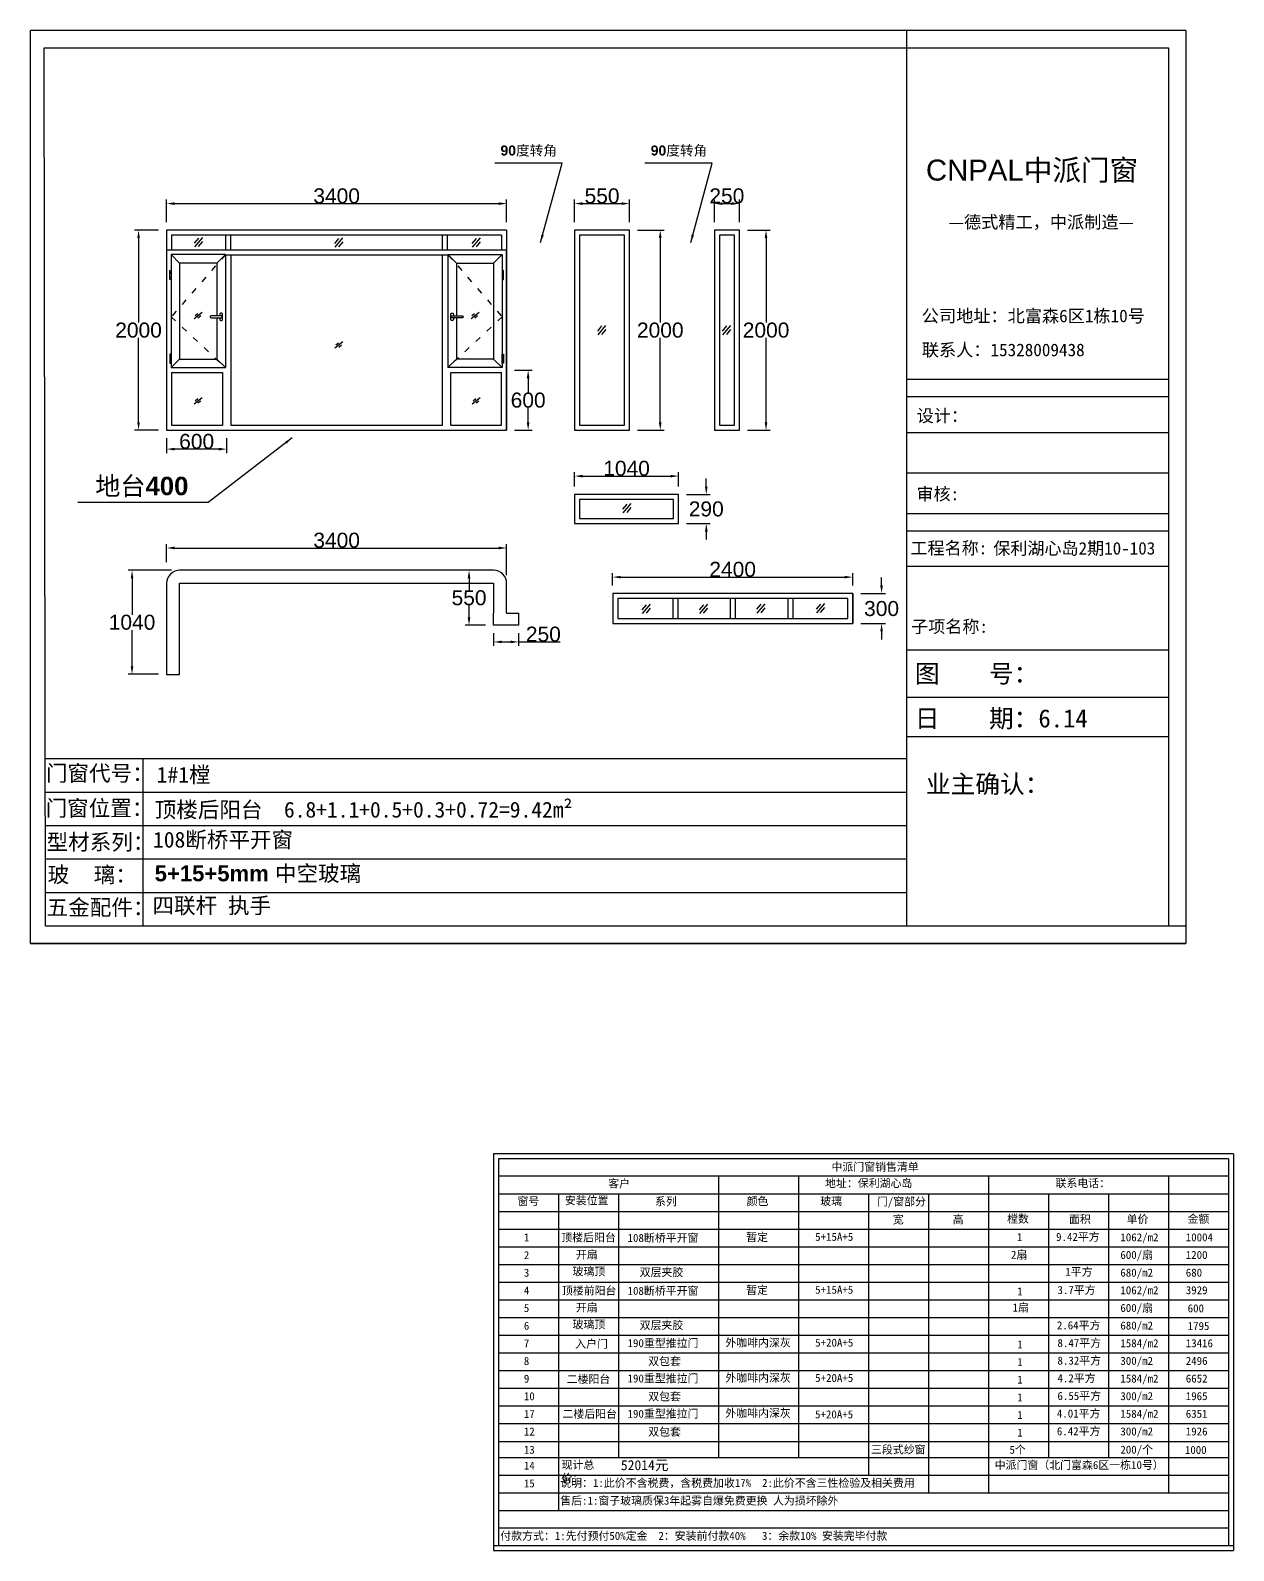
# Model space of a CAD drawing. Header units: inches. Extents: x -138455 to 599497, y -747149 to 13167.
# Drawn here: x 265443 to 277474, y -144809 to -129610 of the extents above; entities that cross this region are included whole.
import ezdxf

# ---------------------------------------------------------------- set-up
doc = ezdxf.new("R2010")
doc.units = ezdxf.units.IN
doc.header["$MEASUREMENT"] = 0
doc.header["$PDMODE"] = 35
doc.header["$PDSIZE"] = -3
doc.linetypes.add('ACAD_ISO03W100', pattern=[30, 12, -18])
doc.layers.add('0 @ 1', color=7, linetype='Continuous')
doc.styles.add('Annotative', font='arialbd.ttf')
doc.styles.add('MtXpl_', font='')
doc.styles.get("Standard").update_dxf_attribs({"font": 'arial.ttf'})
doc.styles.get('MtXpl_').set_extended_font_data('SimSun')
doc.dimstyles.get("Standard").update_dxf_attribs({"dimtxt": 80, "dimasz": 70, "dimexe": 40, "dimexo": 80, "dimgap": 0, "dimtad": 1, "dimtih": 1, "dimtoh": 1, "dimdec": 0, "dimzin": 0, "dimdsep": 46, "dimtxsty": 'Standard', "dimcen": 0.09, "dimadec": 0, "dimazin": 0, "dimtfac": 1, "dimtdec": 0, "dimtofl": 0, "dimtmove": 0, "dimatfit": 3, "dimfxl": 0, "dimtolj": 1, "dimtzin": 0, "dimarcsym": 0})

# ---------------------------------------------------------------- blocks, each defined once
blk = doc.blocks.new('123as')
at = {"color": 0}
for p, q in [((90189, 51387), (90252, 51462)), ((90194, 51330), (90312, 51470)), ((90251, 51335), (90314, 51410))]:
    blk.add_line(p, q, dxfattribs=at)
blk = doc.blocks.new('*D252')
at = {"color": 0, "lineweight": -2, "transparency": 16777216}
for p, q in [((275939, -136397), (275939, -136274)), ((276019, -136314), (278259, -136314)), ((278339, -136397), (278339, -136274))]:
    blk.add_line(p, q, dxfattribs=at)
at = {"color": 0, "transparency": 16777216}
for points in [[(276019, -136301), (276019, -136327), (275939, -136314)], [(278259, -136301), (278259, -136327), (278339, -136314)]]:
    blk.add_solid(points, dxfattribs=at)
at = {"layer": 'Defpoints', "color": 0, "transparency": 16777216}
for p in [(278339, -136314), (275939, -136477), (278339, -136477)]:
    blk.add_point(p, dxfattribs=at)
at = {"color": 0, "transparency": 16777216, "insert": (277139, -136237), "char_height": 150, "attachment_point": 5}
blk.add_mtext('\\A1;2400', dxfattribs=at)
blk = doc.blocks.new('*D253')
at = {"color": 0, "lineweight": -2, "transparency": 16777216}
for p, q in [((278628, -136397), (278628, -136317)), ((278419, -136477), (278668, -136477)), ((278419, -136777), (278668, -136777)), ((278628, -136857), (278628, -136937))]:
    blk.add_line(p, q, dxfattribs=at)
at = {"color": 0, "transparency": 16777216}
for points in [[(278615, -136397), (278641, -136397), (278628, -136477)], [(278615, -136857), (278641, -136857), (278628, -136777)]]:
    blk.add_solid(points, dxfattribs=at)
at = {"layer": 'Defpoints', "color": 0, "transparency": 16777216}
for p in [(278339, -136477), (278339, -136777), (278628, -136777)]:
    blk.add_point(p, dxfattribs=at)
at = {"color": 0, "transparency": 16777216, "insert": (278628, -136629), "char_height": 150, "attachment_point": 5}
blk.add_mtext('\\A1;300', dxfattribs=at)
blk = doc.blocks.new('*D254')
at = {"color": 0, "lineweight": -2, "transparency": 16777216}
for p, q in [((275558, -135408), (275558, -135264)), ((276598, -135408), (276598, -135264)), ((275638, -135304), (276518, -135304))]:
    blk.add_line(p, q, dxfattribs=at)
at = {"color": 0, "transparency": 16777216}
for points in [[(275638, -135291), (275638, -135317), (275558, -135304)], [(276518, -135291), (276518, -135317), (276598, -135304)]]:
    blk.add_solid(points, dxfattribs=at)
at = {"layer": 'Defpoints', "color": 0, "transparency": 16777216}
for p in [(276598, -135304), (275558, -135488), (276598, -135488)]:
    blk.add_point(p, dxfattribs=at)
at = {"color": 0, "transparency": 16777216, "insert": (276078, -135227), "char_height": 150, "attachment_point": 5}
blk.add_mtext('\\A1;1040', dxfattribs=at)
blk = doc.blocks.new('*D255')
at = {"color": 0, "lineweight": -2, "transparency": 16777216}
for p, q in [((276875, -135408), (276875, -135328)), ((276678, -135488), (276915, -135488)), ((276678, -135778), (276915, -135778)), ((276875, -135858), (276875, -135938))]:
    blk.add_line(p, q, dxfattribs=at)
at = {"color": 0, "transparency": 16777216}
for points in [[(276862, -135408), (276889, -135408), (276875, -135488)], [(276862, -135858), (276889, -135858), (276875, -135778)]]:
    blk.add_solid(points, dxfattribs=at)
at = {"layer": 'Defpoints', "color": 0, "transparency": 16777216}
for p in [(276598, -135488), (276598, -135778), (276875, -135778)]:
    blk.add_point(p, dxfattribs=at)
at = {"color": 0, "transparency": 16777216, "insert": (276875, -135633), "char_height": 150, "attachment_point": 5}
blk.add_mtext('\\A1;290', dxfattribs=at)
blk = doc.blocks.new('23zdsa')
for p, q in [((141281, -2940), (141266, -2940)), ((141266, -2940), (141266, -3030)), ((141281, -2960), (141266, -2960)), ((141281, -2965), (141266, -2965)), ((141266, -3005), (141281, -3005)), ((141266, -3010), (141281, -3010)), ((141266, -3030), (141281, -3030)), ((141281, -3030), (141281, -2940))]:
    blk.add_line(p, q)
blk = doc.blocks.new('dzcs')
blk.add_lwpolyline([(142096, -3328), (142196, -3328, 0.414214), (142206, -3318), (142206, -3318, 0.414214), (142196, -3308), (142096, -3308, 0.414214), (142086, -3318), (142086, -3318, 0.414214)], format="xyb", close=True)
blk.add_lwpolyline([(142182, -3328), (142182, -3342, 0.414214), (142196, -3355), (142196, -3355, 0.414214), (142209, -3342), (142209, -3294, 0.414214), (142196, -3280), (142196, -3280, 0.414214), (142182, -3294), (142182, -3308)], format="xyb")
blk = doc.blocks.new('*D256')
at = {"color": 0, "lineweight": -2, "transparency": 16777216}
for p, q in [((271479, -134925), (271479, -135074)), ((272079, -134925), (272079, -135074)), ((271999, -135034), (271559, -135034))]:
    blk.add_line(p, q, dxfattribs=at)
at = {"color": 0, "transparency": 16777216}
for points in [[(271559, -135021), (271559, -135048), (271479, -135034)], [(271999, -135021), (271999, -135048), (272079, -135034)]]:
    blk.add_solid(points, dxfattribs=at)
at = {"layer": 'Defpoints', "color": 0, "transparency": 16777216}
for p in [(271479, -134845), (272079, -134845), (271479, -135034)]:
    blk.add_point(p, dxfattribs=at)
at = {"color": 0, "transparency": 16777216, "insert": (271779, -134958), "char_height": 150, "attachment_point": 5}
blk.add_mtext('\\A1;600', dxfattribs=at)
blk = doc.blocks.new('*D257')
at = {"color": 0, "lineweight": -2, "transparency": 16777216}
for p, q in [((271399, -132845), (271158, -132845)), ((271198, -132925), (271198, -133768)), ((271198, -134765), (271198, -133921)), ((271399, -134845), (271158, -134845))]:
    blk.add_line(p, q, dxfattribs=at)
at = {"color": 0, "transparency": 16777216}
for points in [[(271185, -132925), (271211, -132925), (271198, -132845)], [(271185, -134765), (271211, -134765), (271198, -134845)]]:
    blk.add_solid(points, dxfattribs=at)
at = {"layer": 'Defpoints', "color": 0, "transparency": 16777216}
for p in [(271479, -132845), (271198, -134845), (271479, -134845)]:
    blk.add_point(p, dxfattribs=at)
at = {"color": 0, "transparency": 16777216, "insert": (271198, -133845), "char_height": 150, "attachment_point": 5}
blk.add_mtext('\\A1;2000', dxfattribs=at)
blk = doc.blocks.new('*D258')
at = {"color": 0, "lineweight": -2, "transparency": 16777216}
for p, q in [((271479, -132765), (271479, -132539)), ((274879, -132765), (274879, -132539)), ((271559, -132579), (274799, -132579))]:
    blk.add_line(p, q, dxfattribs=at)
at = {"color": 0, "transparency": 16777216}
for points in [[(271559, -132566), (271559, -132593), (271479, -132579)], [(274799, -132566), (274799, -132593), (274879, -132579)]]:
    blk.add_solid(points, dxfattribs=at)
at = {"layer": 'Defpoints', "color": 0, "transparency": 16777216}
for p in [(274879, -132579), (271479, -132845), (274879, -132845)]:
    blk.add_point(p, dxfattribs=at)
at = {"color": 0, "transparency": 16777216, "insert": (273179, -132503), "char_height": 150, "attachment_point": 5}
blk.add_mtext('\\A1;3400', dxfattribs=at)
blk = doc.blocks.new('*D259')
at = {"color": 0, "lineweight": -2, "transparency": 16777216}
for p, q in [((274959, -134245), (275134, -134245)), ((275094, -134325), (275094, -134468)), ((275094, -134765), (275094, -134621)), ((274959, -134845), (275134, -134845))]:
    blk.add_line(p, q, dxfattribs=at)
at = {"color": 0, "transparency": 16777216}
for points in [[(275080, -134325), (275107, -134325), (275094, -134245)], [(275080, -134765), (275107, -134765), (275094, -134845)]]:
    blk.add_solid(points, dxfattribs=at)
at = {"layer": 'Defpoints', "color": 0, "transparency": 16777216}
for p in [(274879, -134245), (274879, -134845), (275094, -134845)]:
    blk.add_point(p, dxfattribs=at)
at = {"color": 0, "transparency": 16777216, "insert": (275094, -134545), "char_height": 150, "attachment_point": 5}
blk.add_mtext('\\A1;600', dxfattribs=at)
blk = doc.blocks.new('*D260')
at = {"color": 0, "lineweight": -2, "transparency": 16777216}
for p, q in [((275558, -132765), (275558, -132539)), ((276108, -132765), (276108, -132539)), ((275638, -132579), (276028, -132579))]:
    blk.add_line(p, q, dxfattribs=at)
at = {"color": 0, "transparency": 16777216}
for points in [[(275638, -132566), (275638, -132593), (275558, -132579)], [(276028, -132566), (276028, -132593), (276108, -132579)]]:
    blk.add_solid(points, dxfattribs=at)
at = {"layer": 'Defpoints', "color": 0, "transparency": 16777216}
for p in [(276108, -132579), (275558, -132845), (276108, -132845)]:
    blk.add_point(p, dxfattribs=at)
at = {"color": 0, "transparency": 16777216, "insert": (275833, -132503), "char_height": 150, "attachment_point": 5}
blk.add_mtext('\\A1;550', dxfattribs=at)
blk = doc.blocks.new('*D261')
at = {"color": 0, "lineweight": -2, "transparency": 16777216}
for p, q in [((276188, -132845), (276455, -132845)), ((276415, -132925), (276415, -133768)), ((276415, -134765), (276415, -133921)), ((276188, -134845), (276455, -134845))]:
    blk.add_line(p, q, dxfattribs=at)
at = {"color": 0, "transparency": 16777216}
for points in [[(276401, -132925), (276428, -132925), (276415, -132845)], [(276401, -134765), (276428, -134765), (276415, -134845)]]:
    blk.add_solid(points, dxfattribs=at)
at = {"layer": 'Defpoints', "color": 0, "transparency": 16777216}
for p in [(276108, -132845), (276108, -134845), (276415, -134845)]:
    blk.add_point(p, dxfattribs=at)
at = {"color": 0, "transparency": 16777216, "insert": (276415, -133845), "char_height": 150, "attachment_point": 5}
blk.add_mtext('\\A1;2000', dxfattribs=at)
blk = doc.blocks.new('*D262')
at = {"color": 0, "lineweight": -2, "transparency": 16777216}
for p, q in [((277286, -132845), (277513, -132845)), ((277473, -132925), (277473, -133768)), ((277473, -134765), (277473, -133921)), ((277286, -134845), (277513, -134845))]:
    blk.add_line(p, q, dxfattribs=at)
at = {"color": 0, "transparency": 16777216}
for points in [[(277459, -132925), (277486, -132925), (277473, -132845)], [(277459, -134765), (277486, -134765), (277473, -134845)]]:
    blk.add_solid(points, dxfattribs=at)
at = {"layer": 'Defpoints', "color": 0, "transparency": 16777216}
for p in [(277206, -132845), (277206, -134845), (277473, -134845)]:
    blk.add_point(p, dxfattribs=at)
at = {"color": 0, "transparency": 16777216, "insert": (277473, -133845), "char_height": 150, "attachment_point": 5}
blk.add_mtext('\\A1;2000', dxfattribs=at)
blk = doc.blocks.new('*D263')
at = {"color": 0, "lineweight": -2, "transparency": 16777216}
for p, q in [((276956, -132765), (276956, -132539)), ((277206, -132765), (277206, -132539)), ((277036, -132579), (277126, -132579))]:
    blk.add_line(p, q, dxfattribs=at)
at = {"color": 0, "transparency": 16777216}
for points in [[(277036, -132566), (277036, -132593), (276956, -132579)], [(277126, -132566), (277126, -132593), (277206, -132579)]]:
    blk.add_solid(points, dxfattribs=at)
at = {"layer": 'Defpoints', "color": 0, "transparency": 16777216}
for p in [(277206, -132579), (276956, -132845), (277206, -132845)]:
    blk.add_point(p, dxfattribs=at)
at = {"color": 0, "transparency": 16777216, "insert": (277081, -132503), "char_height": 150, "attachment_point": 5}
blk.add_mtext('\\A1;250', dxfattribs=at)
blk = doc.blocks.new('*D272')
at = {"color": 0, "lineweight": -2, "transparency": 16777216}
for p, q in [((271479, -136166), (271479, -135983)), ((271559, -136023), (274799, -136023)), ((274879, -136296), (274879, -135983))]:
    blk.add_line(p, q, dxfattribs=at)
at = {"color": 0, "transparency": 16777216}
for points in [[(271559, -136009), (271559, -136036), (271479, -136023)], [(274799, -136009), (274799, -136036), (274879, -136023)]]:
    blk.add_solid(points, dxfattribs=at)
at = {"layer": 'Defpoints', "color": 0, "transparency": 16777216}
for p in [(274879, -136023), (271479, -136246), (274879, -136376)]:
    blk.add_point(p, dxfattribs=at)
at = {"color": 0, "transparency": 16777216, "insert": (273179, -135946), "char_height": 150, "attachment_point": 5}
blk.add_mtext('\\A1;3400', dxfattribs=at)
blk = doc.blocks.new('*D273')
at = {"color": 0, "lineweight": -2, "transparency": 16777216}
for p, q in [((274669, -136246), (274463, -136246)), ((274503, -136326), (274503, -136445)), ((274503, -136716), (274503, -136598)), ((274669, -136796), (274463, -136796))]:
    blk.add_line(p, q, dxfattribs=at)
at = {"color": 0, "transparency": 16777216}
for points in [[(274489, -136326), (274516, -136326), (274503, -136246)], [(274489, -136716), (274516, -136716), (274503, -136796)]]:
    blk.add_solid(points, dxfattribs=at)
at = {"layer": 'Defpoints', "color": 0, "transparency": 16777216}
for p in [(274749, -136246), (274503, -136796), (274749, -136796)]:
    blk.add_point(p, dxfattribs=at)
at = {"color": 0, "transparency": 16777216, "insert": (274503, -136521), "char_height": 150, "attachment_point": 5}
blk.add_mtext('\\A1;550', dxfattribs=at)
blk = doc.blocks.new('*D274')
at = {"color": 0, "lineweight": -2, "transparency": 16777216}
for p, q in [((274749, -136876), (274749, -137002)), ((274999, -136876), (274999, -137002)), ((274829, -136962), (274919, -136962)), ((274999, -136962), (275413, -136962))]:
    blk.add_line(p, q, dxfattribs=at)
at = {"color": 0, "transparency": 16777216}
for points in [[(274829, -136949), (274829, -136975), (274749, -136962)], [(274919, -136949), (274919, -136975), (274999, -136962)]]:
    blk.add_solid(points, dxfattribs=at)
at = {"layer": 'Defpoints', "color": 0, "transparency": 16777216}
for p in [(274749, -136796), (274999, -136796), (274999, -136962)]:
    blk.add_point(p, dxfattribs=at)
at = {"color": 0, "transparency": 16777216, "insert": (275246, -136885), "char_height": 150, "attachment_point": 5}
blk.add_mtext('\\A1;250', dxfattribs=at)
blk = doc.blocks.new('*D277')
at = {"color": 0, "lineweight": -2, "transparency": 16777216}
for p, q in [((271529, -136246), (271093, -136246)), ((271133, -136326), (271133, -136690)), ((271133, -137206), (271133, -136843)), ((271399, -137286), (271093, -137286))]:
    blk.add_line(p, q, dxfattribs=at)
at = {"color": 0, "transparency": 16777216}
for points in [[(271120, -136326), (271146, -136326), (271133, -136246)], [(271120, -137206), (271146, -137206), (271133, -137286)]]:
    blk.add_solid(points, dxfattribs=at)
at = {"layer": 'Defpoints', "color": 0, "transparency": 16777216}
for p in [(271133, -136246), (271609, -136246), (271479, -137286)]:
    blk.add_point(p, dxfattribs=at)
at = {"color": 0, "transparency": 16777216, "insert": (271133, -136766), "char_height": 150, "attachment_point": 5}
blk.add_mtext('\\A1;1040', dxfattribs=at)
blk = doc.blocks.new('23axcz')
for p, q in [((281672.2, -130847.4), (270116.8, -130847.4)), ((270116.8, -139975.7), (270116.8, -130847.4)), ((278878.1, -130847.4), (278878.1, -139800)), ((270253.3, -131022.3), (281497.3, -131022.3)), ((270266.4, -139800), (270253.3, -131022.3)), ((281497.3, -131022.3), (281497.3, -139800)), ((274879.1, -132844.6), (271479.1, -132844.6)), ((271479.1, -132844.6), (271479.1, -134844.6)), ((274879.1, -132844.6), (274879.1, -134844.6)), ((274829.1, -132894.6), (271529.1, -132894.6)), ((271529.1, -132894.6), (271529.1, -133044.6)), ((272071.6, -133044.6), (272071.6, -132894.6)), ((272121.6, -133044.6), (272121.6, -132894.6)), ((274236.6, -133044.6), (274236.6, -132894.6)), ((274286.6, -133044.6), (274286.6, -132894.6)), ((274829.1, -132894.6), (274829.1, -133044.6)), ((274879.1, -133044.6), (271479.1, -133044.6)), ((272066.6, -133089.6), (271524.1, -133089.6)), ((271524.1, -133089.6), (271524.1, -134219.6)), ((271609.1, -133174.6), (271524.1, -133089.6)), ((271981.6, -133174.6), (272066.6, -133089.6)), ((272066.6, -133089.6), (272066.6, -134219.6)), ((274291.6, -133094.6), (272066.6, -133094.6)), ((272121.6, -133094.6), (272121.6, -134319.6)), ((274236.6, -134319.6), (274236.6, -133094.6)), ((274291.6, -133089.6), (274291.6, -134219.6)), ((274291.6, -133089.6), (274834.1, -133089.6)), ((274376.6, -133174.6), (274291.6, -133089.6)), ((274749.1, -133174.6), (274834.1, -133089.6)), ((274834.1, -133089.6), (274834.1, -134219.6)), ((274879.1, -134844.6), (274879.1, -133044.6)), ((271981.6, -133174.6), (271609.1, -133174.6)), ((271609.1, -133174.6), (271609.1, -134134.6)), ((271981.6, -133174.6), (271981.6, -133702.1)), ((274376.6, -133174.6), (274376.6, -133702.1)), ((274376.6, -133174.6), (274749.1, -133174.6)), ((274749.1, -133174.6), (274749.1, -134134.6)), ((271755.5, -133728.4), (271835.3, -133665)), ((271762.6, -133698.6), (271791.3, -133677)), ((271792.5, -133721.5), (271820.5, -133698.6)), ((271981.6, -133722.1), (271981.6, -134134.6)), ((274376.6, -133722.1), (274376.6, -134134.6)), ((274523, -133728.4), (274602.8, -133665)), ((274530.1, -133698.6), (274558.8, -133677)), ((274560, -133721.5), (274588, -133698.6)), ((273162.2, -134022.2), (273241.9, -133958.8)), ((273169.3, -133992.4), (273197.9, -133970.8)), ((273199.2, -134015.3), (273227.2, -133992.4)), ((271609.1, -134134.6), (271524.1, -134219.6)), ((271609.1, -134134.6), (271981.6, -134134.6)), ((271981.6, -134134.6), (272066.6, -134219.6)), ((274376.6, -134134.6), (274291.6, -134219.6)), ((274749.1, -134134.6), (274376.6, -134134.6)), ((274749.1, -134134.6), (274834.1, -134219.6)), ((271524.1, -134219.6), (272066.6, -134219.6)), ((271529.1, -134269.6), (271529.1, -134794.6)), ((271529.1, -134269.6), (272036.6, -134269.6)), ((272036.6, -134269.6), (272036.6, -134794.6)), ((272121.6, -134319.6), (272121.6, -134794.6)), ((274236.6, -134794.6), (274236.6, -134319.6)), ((274834.1, -134219.6), (274291.6, -134219.6)), ((274321.6, -134794.6), (274321.6, -134269.6)), ((274321.6, -134269.6), (274829.1, -134269.6)), ((274829.1, -134794.6), (274829.1, -134269.6)), ((278878.1, -134333.4), (281497.3, -134333.4)), ((271755.5, -134579.9), (271835.3, -134516.5)), ((274535.6, -134579.9), (274615.3, -134516.5)), ((278878.1, -134508.3), (281497.3, -134508.3)), ((271762.6, -134550.1), (271791.3, -134528.5)), ((271792.5, -134573), (271820.5, -134550.1)), ((274542.7, -134550.1), (274571.3, -134528.5)), ((274572.6, -134573), (274600.6, -134550.1)), ((271529.1, -134794.6), (272036.6, -134794.6)), ((272121.6, -134794.6), (274236.6, -134794.6)), ((274321.6, -134794.6), (274829.1, -134794.6)), ((271479.1, -134844.6), (274879.1, -134844.6)), ((278878.1, -134868.8), (281497.3, -134868.8)), ((278878.1, -135269.8), (281497.3, -135269.8)), ((278878.1, -135677), (281497.3, -135677)), ((278878.1, -135851.9), (281497.3, -135851.9)), ((278878.1, -136205.5), (281497.3, -136205.5)), ((278339.2, -136477.3), (275939.2, -136477.3)), ((275939.2, -136477.3), (275939.2, -136777.3)), ((278339.2, -136777.3), (278339.2, -136477.3)), ((278339.2, -136477.3), (278339.2, -136777.3)), ((274879.1, -136541.1), (274879.1, -136541.1)), ((278289.2, -136527.3), (275989.2, -136527.3)), ((275989.2, -136527.3), (275989.2, -136727.3)), ((276539.2, -136527.3), (276539.2, -136727.3)), ((276589.2, -136527.3), (276589.2, -136727.3)), ((277114.2, -136527.3), (277114.2, -136727.3)), ((277164.2, -136527.3), (277164.2, -136727.3)), ((277689.2, -136527.3), (277689.2, -136727.3)), ((277739.2, -136527.3), (277739.2, -136727.3)), ((278289.2, -136727.3), (278289.2, -136527.3)), ((275939.2, -136777.3), (278339.2, -136777.3)), ((275989.2, -136727.3), (278289.2, -136727.3)), ((278878.1, -137042.1), (281497.3, -137042.1)), ((278878.1, -137512.7), (281497.3, -137512.7)), ((278878.1, -137909.2), (281497.3, -137909.2)), ((270265.8, -138128.2), (278878.1, -138128.2)), ((271241.4, -138128.2), (271241.4, -139800)), ((270265.8, -138462.6), (278878.1, -138462.6)), ((270265.8, -138796.9), (278878.1, -138796.9)), ((270265.8, -139131.3), (278878.1, -139131.3)), ((270265.8, -139465.7), (278878.1, -139465.7)), ((270266.4, -139800), (281672.2, -139800)), ((270116.8, -139975.7), (281672.2, -139975.7))]:
    blk.add_line(p, q)
for points in [[(281672.2, -130847.4), (281672.2, -139975.7), (270116.8, -139975.7)], [(271609.1, -136376.1), (274749.1, -136376.1)], [(274749.1, -136376.1), (274749.1, -136673.6)], [(274879.1, -136673.6), (274999.1, -136673.6), (274999.1, -136796), (274749.1, -136796), (274749.1, -136673.6)]]:
    blk.add_lwpolyline(points)
for points in [[(275557.9, -134844.6), (276107.9, -134844.6), (276107.9, -132844.6), (275557.9, -132844.6)], [(276956.4, -134844.6), (277206.4, -134844.6), (277206.4, -132844.6), (276956.4, -132844.6)], [(275607.9, -134794.6), (276057.9, -134794.6), (276057.9, -132894.6), (275607.9, -132894.6)], [(277006.4, -134794.6), (277156.4, -134794.6), (277156.4, -132894.6), (277006.4, -132894.6)], [(275557.9, -135777.9), (276597.9, -135777.9), (276597.9, -135487.9), (275557.9, -135487.9)], [(275607.9, -135727.9), (276547.9, -135727.9), (276547.9, -135537.9), (275607.9, -135537.9)]]:
    blk.add_lwpolyline(points, close=True)
at = {"linetype": 'ACAD_ISO03W100', "ltscale": 5}
for points in [[(272066.6, -133089.6), (271524.1, -133712.1), (272066.6, -134219.6)], [(274291.6, -133089.6), (274834.1, -133712.1), (274291.6, -134219.6)]]:
    blk.add_lwpolyline(points, dxfattribs=at)
for points in [[(274749.1, -136246.1), (271609.1, -136246.1, 0.4142136), (271479.1, -136376.1), (271479.1, -137286.1), (271609.1, -137286.1), (271609.1, -136376.1)], [(274879.1, -136673.6), (274879.1, -136376.1, 0.4142136), (274749.1, -136246.1), (274749.1, -136246.1)]]:
    blk.add_lwpolyline(points, format="xyb")
at = {"xscale": 0.6684526412304121, "yscale": 0.6684526412304121, "zscale": 0.6684526412304121}
for p in [(211470.2, -167324.5), (212872.1, -167327.1), (214247.4, -167327.1), (215503.1, -168203), (216751.6, -168203), (215754.9, -169983.3), (215947.3, -170990.7), (216520.3, -170990), (217094.9, -170985.5), (217690, -170984.2)]:
    blk.add_blockref('123as', p, dxfattribs=at)
at = {"xscale": -1, "rotation": 180}
blk.add_blockref('23zdsa', (130243.5, -136279.8), dxfattribs=at)
at = {"rotation": 180}
blk.add_blockref('23zdsa', (416114.8, -136279.8), dxfattribs=at)
for name, p in [('dzcs', (129828.4, -130394.3)), ('23zdsa', (130243.5, -131144.3))]:
    blk.add_blockref(name, p)
at = {"xscale": -1}
for name, p in [('dzcs', (416529.8, -130394.3)), ('23zdsa', (416114.8, -131144.3))]:
    blk.add_blockref(name, p, dxfattribs=at)
blk.add_text('CNPAL', height=209.82).set_placement((279071.8, -132349.2))
at = {"style": 'MtXpl_'}
for s, height, p in [('中派门窗', 209.82, (280049.2, -132349.2)), ('—德式精工，中派制造—', 125.891, (279299.2, -132826.9)), ('公司地址：北富森6区1栋10号', 125.891, (279030.1, -133765.4)), ('联系人：15328009438', 125.891, (279030.1, -134105)), ('设计：', 125.11, (278979.5, -134762.7)), ('审核:', 125.11, (278977.2, -135544.8)), ('工程名称:', 125.11, (278916.7, -136085.8)), ('保利湖心岛2期10-103', 125.112, (279745.1, -136088.5)), ('子项名称:', 125.11, (278924.1, -136870.8)), ('图    号：', 181.28, (278961.3, -137369)), ('日    期：6.14', 181.283, (278961.3, -137816.7)), ('业主确认：', 181.28, (279070.9, -138473.4))]:
    blk.add_text(s, height=height, dxfattribs=at).set_placement(p)
at = {"layer": '0 @ 1', "style": 'Annotative'}
for s, height, p in [('90度转角', 100, (274817.2, -132098.6)), ('90度转角', 100, (276319.5, -132098.6)), ('地台400', 184.21, (270764.9, -135495.1)), ('门窗代号：', 158.06, (270271.9, -138353.5)), ('门窗位置：', 158.06, (270268.5, -138703.3)), ('型材系列：', 158.06, (270278.4, -139041.6)), ('玻    璃：', 158.06, (270288.7, -139368.2)), ('五金配件：', 158.06, (270278.8, -139695.1))]:
    blk.add_text(s, height=height, dxfattribs=at).set_placement(p)
at = {"layer": '0 @ 1', "char_height": 158.063, "attachment_point": 1, "style": 'Annotative'}
for s, width, insert in [('{\\fSimSun|b1|i0|c134|p2;1#1樘}', 4396.385, (271379.8, -138210.4)), ('{\\fSimSun|b1|i0|c134|p2;顶楼后阳台  6.8+1.1+0.5+0.3+0.72=9.42m²}', 4396.385, (271359.2, -138560.2)), ('{\\fSimSun|b1|i0|c134|p2;108断桥平开窗 }', 4396.385, (271343, -138860.3)), ('5+15+5mm {\\fSimSun|b1|i0|c134|p2;中空玻璃 }', 5972.399, (271359.2, -139197.2)), ('{\\fSimSun|b1|i0|c134|p2;四联杆 执手}', 4396.385, (271338, -139518.8))]:
    blk.add_mtext_dynamic_manual_height_columns(s, width=width, gutter_width=903.5, heights=[0], dxfattribs=dict(at, insert=insert))
for base, p1, p2, picture, middle in [((274879.1, -132579.4), (271479.1, -132844.6), (274879.1, -132844.6), '*D258', (273179.1, -132502.8)), ((276107.9, -132579.4), (275557.9, -132844.6), (276107.9, -132844.6), '*D260', (275832.9, -132502.8)), ((271479.1, -135034.2), (272079.1, -134844.6), (271479.1, -134844.6), '*D256', (271779.1, -134957.6)), ((276597.9, -135304.1), (275557.9, -135487.9), (276597.9, -135487.9), '*D254', (276077.9, -135227.5)), ((274879.1, -136022.6), (271479.1, -136246.1), (274879.1, -136376.1), '*D272', (273179.1, -135946)), ((278339.2, -136314), (275939.2, -136477.3), (278339.2, -136477.3), '*D252', (277139.2, -136237.4)), ((274999.1, -136962), (274749.1, -136796.1), (274999.1, -136796.1), '*D274', (275245.9, -136885.4))]:
    dim = blk.add_linear_dim(base=base, p1=p1, p2=p2, dimstyle='Standard', override={"dimtxt": 150, "dimasz": 80})
    dim.commit()
    dim.dimension.update_dxf_attribs({"geometry": picture, "text_midpoint": middle})
dim = blk.add_linear_dim(base=(277206.4, -132579.4), p1=(276956.4, -132844.6), p2=(277206.4, -132844.6), dimstyle='Standard', override={"dimtxt": 150, "dimasz": 80})
dim.commit()
dim.dimension.update_dxf_attribs({"geometry": '*D263', "text_midpoint": (277081.4, -132579.4), "dimtype": 128})
for base, p1, p2, picture, middle in [((271198, -134844.6), (271479.1, -132844.6), (271479.1, -134844.6), '*D257', (271198, -133844.6)), ((276414.6, -134844.6), (276107.9, -132844.6), (276107.9, -134844.6), '*D261', (276414.6, -133844.6)), ((277472.5, -134844.6), (277206.4, -132844.6), (277206.4, -134844.6), '*D262', (277472.5, -133844.6)), ((275093.6, -134844.6), (274879.1, -134244.6), (274879.1, -134844.6), '*D259', (275093.6, -134544.6)), ((274502.6, -136796.1), (274749.1, -136246.1), (274749.1, -136796.1), '*D273', (274502.6, -136521.1))]:
    dim = blk.add_linear_dim(base=base, p1=p1, p2=p2, angle=90, dimstyle='Standard', override={"dimtxt": 150, "dimasz": 80})
    dim.commit()
    dim.dimension.update_dxf_attribs({"geometry": picture, "text_midpoint": middle})
for base, p1, p2, picture, middle in [((276875.3, -135777.9), (276597.9, -135487.9), (276597.9, -135777.9), '*D255', (276875.3, -135632.9)), ((271133, -136246.1), (271479.1, -137286.1), (271609.1, -136246.1), '*D277', (271133, -136766.1)), ((278628.1, -136777.3), (278339.2, -136477.3), (278339.2, -136777.3), '*D253', (278628.1, -136628.6))]:
    dim = blk.add_linear_dim(base=base, p1=p1, p2=p2, angle=90, dimstyle='Standard', override={"dimtxt": 150, "dimasz": 80})
    dim.commit()
    dim.dimension.update_dxf_attribs({"geometry": picture, "text_midpoint": middle, "dimtype": 128})
for points in [[(275217, -132970), (275432.5, -132173.5), (274759.2, -132173.5)], [(276719.3, -132970), (276934.8, -132173.5), (276261.5, -132173.5)], [(272734.6, -134920.9), (271894.8, -135567), (270592.3, -135567)]]:
    blk.add_leader(points, dimstyle='Standard', override={"dimtxt": 150, "dimasz": 80})
blk = doc.blocks.new('9999')
for p, q in [((277474, -140841), (270074, -140841)), ((270074, -140841), (270074, -144809)), ((277424, -140891), (270124, -140891)), ((270124, -140891), (270124, -144759)), ((277424, -140891), (277424, -144759)), ((277474, -140841), (277474, -144809)), ((277424, -141067), (270124, -141067)), ((272324, -141067), (272324, -142832)), ((273124, -141067), (273124, -143361)), ((275024, -141067), (275024, -144231)), ((276824, -141067), (276824, -142832)), ((270124, -141243), (277424, -141243)), ((270724, -141243), (270724, -142832)), ((271324, -141243), (271324, -142832)), ((273824, -141243), (273824, -143361)), ((274424, -141243), (274424, -144231)), ((275624, -141243), (275624, -143878)), ((276224, -141243), (276224, -142832)), ((270124, -141420), (277424, -141420)), ((270124, -141596), (277424, -141596)), ((270124, -141773), (277424, -141773)), ((270124, -141949), (277424, -141949)), ((270124, -142126), (277424, -142126)), ((270124, -142302), (277424, -142302)), ((270124, -142479), (277424, -142479)), ((270124, -142655), (277424, -142655)), ((270124, -142832), (277424, -142832)), ((270724, -142832), (270724, -143537)), ((271324, -142832), (271324, -143361)), ((272324, -142832), (272324, -143361)), ((276224, -142832), (276224, -143878)), ((276824, -142832), (276824, -144231)), ((270124, -143008), (277424, -143008)), ((270124, -143185), (277424, -143185)), ((270124, -143361), (277424, -143361)), ((271324, -143361), (271324, -143878)), ((272324, -143361), (272324, -143878)), ((273124, -143361), (273124, -143878)), ((273824, -143361), (273824, -144055)), ((270124, -143537), (277424, -143537)), ((270724, -143537), (270724, -144407)), ((270124, -143719), (277424, -143719)), ((270124, -143878), (277424, -143878)), ((270124, -144055), (277424, -144055)), ((270124, -144231), (277424, -144231)), ((270124, -144407), (277424, -144407)), ((270124, -144583), (277424, -144583)), ((270074, -144759), (277474, -144759)), ((270074, -144809), (277474, -144809))]:
    blk.add_line(p, q)
blk.add_blockref('23axcz', (-4674, 1238))
at = {"layer": '0 @ 1', "attachment_point": 1, "style": 'Annotative'}
for s, width, insert, char_height in [('{\\fSimSun|b1|i0|c134|p2;中派门窗销售清单}', 1381.44, (273453, -140933), 80), ('{\\fSimSun|b1|i0|c134|p2;客户}', 485.59, (271220, -141100), 80), ('{\\fSimSun|b1|i0|c134|p2;地址：保利湖心岛 }', 1564.51, (273389, -141096), 80), ('{\\fSimSun|b1|i0|c134|p2;联系电话：}', 603.9, (275694, -141096), 80), ('{\\fSimSun|b1|i0|c134|p2;窗号}', 485.59, (270313, -141276), 80), ('{\\fSimSun|b1|i0|c134|p2;安装位置}', 485.59, (270787, -141269), 80), ('{\\fSimSun|b1|i0|c134|p2;系列}', 485.59, (271688, -141278), 80), ('{\\fSimSun|b1|i0|c134|p2;颜色}', 485.59, (272604, -141276), 80), ('{\\fSimSun|b1|i0|c134|p2;玻璃}', 485.59, (273341, -141276), 80), ('{\\fSimSun|b1|i0|c134|p2;门/窗部分}', 603.9, (273907, -141280), 80), ('{\\fSimSun|b1|i0|c134|p2;宽}', 603.9, (274066, -141459), 80), ('{\\fSimSun|b1|i0|c134|p2;高}', 603.9, (274666, -141459), 80), ('{\\fSimSun|b1|i0|c134|p2;樘数}', 603.9, (275209, -141452), 80), ('{\\fSimSun|b1|i0|c134|p2;面积}', 603.9, (275828, -141456), 80), ('{\\fSimSun|b1|i0|c134|p2;单价}', 603.9, (276405, -141456), 80), ('{\\fSimSun|b1|i0|c134|p2;金额}', 603.9, (277014, -141453), 80), ('{\\fSimSun|b1|i0|c134|p2;1}', 485.59, (270377, -141638), 80), ('{\\fSimSun|b1|i0|c134|p2;顶楼后阳台}', 921.09, (270751, -141639), 80), ('{\\fSimSun|b1|i0|c134|p2;108断桥平开窗}', 921.09, (271414, -141643), 80), ('{\\fSimSun|b1|i0|c134|p2;暂定}', 840.84, (272600, -141635), 80), ('{\\fSimSun|b1|i0|c134|p2;5+15A+5}', 753.78, (273290, -141632), 80), ('{\\fSimSun|b1|i0|c134|p2;1}', 753.78, (275307, -141635), 80), ('{\\fSimSun|b1|i0|c134|p2;9.42平方}', 753.78, (275699, -141633), 80), ('{\\fSimSun|b1|i0|c134|p2;1062/m2}', 753.78, (276342, -141637), 80), ('{\\fSimSun|b1|i0|c134|p2;10004}', 753.78, (276996, -141637), 80), ('{\\fSimSun|b1|i0|c134|p2;开扇}', 753.78, (270897, -141810), 80), ('{\\fSimSun|b1|i0|c134|p2;2扇}', 753.78, (275248, -141811), 80), ('{\\fSimSun|b1|i0|c134|p2;600/扇}', 753.78, (276342, -141813), 80), ('{\\fSimSun|b1|i0|c134|p2;2}', 485.59, (270377, -141815), 80), ('{\\fSimSun|b1|i0|c134|p2;1200}', 753.78, (276996, -141813), 80), ('{\\fSimSun|b1|i0|c134|p2;3}', 485.59, (270377, -141991), 80), ('{\\fSimSun|b1|i0|c134|p2;玻璃顶}', 921.09, (270864, -141978), 80), ('{\\fSimSun|b1|i0|c134|p2;双层夹胶}', 753.78, (271535, -141986), 80), ('{\\fSimSun|b1|i0|c134|p2;1平方}', 753.78, (275791, -141982), 80), ('{\\fSimSun|b1|i0|c134|p2;680/m2}', 753.78, (276342, -141990), 80), ('{\\fSimSun|b1|i0|c134|p2;680}', 753.78, (276996, -141990), 80), ('{\\fSimSun|b1|i0|c134|p2;4}', 485.59, (270377, -142168), 80), ('{\\fSimSun|b1|i0|c134|p2;顶楼前阳台}', 921.09, (270757, -142170), 80), ('{\\fSimSun|b1|i0|c134|p2;108断桥平开窗}', 921.09, (271414, -142172), 80), ('{\\fSimSun|b1|i0|c134|p2;暂定}', 840.84, (272600, -142164), 80), ('{\\fSimSun|b1|i0|c134|p2;5+15A+5}', 753.78, (273290, -142161), 80), ('{\\fSimSun|b1|i0|c134|p2;1}', 753.78, (275310, -142178), 80), ('{\\fSimSun|b1|i0|c134|p2;3.7平方}', 753.78, (275713, -142164), 80), ('{\\fSimSun|b1|i0|c134|p2;1062/m2}', 753.78, (276342, -142166), 80), ('{\\fSimSun|b1|i0|c134|p2;3929}', 753.78, (276996, -142166), 80), ('{\\fSimSun|b1|i0|c134|p2;5}', 485.59, (270377, -142344), 80), ('{\\fSimSun|b1|i0|c134|p2;开扇}', 753.78, (270897, -142339), 80), ('{\\fSimSun|b1|i0|c134|p2;1扇}', 753.78, (275264, -142339), 80), ('{\\fSimSun|b1|i0|c134|p2;600/扇}', 753.78, (276342, -142343), 80), ('{\\fSimSun|b1|i0|c134|p2;600}', 753.78, (277015, -142347), 80), ('{\\fSimSun|b1|i0|c134|p2;6}', 485.59, (270377, -142521), 80), ('{\\fSimSun|b1|i0|c134|p2;玻璃顶}', 921.09, (270864, -142508), 80), ('{\\fSimSun|b1|i0|c134|p2;双层夹胶}', 753.78, (271535, -142515), 80), ('{\\fSimSun|b1|i0|c134|p2;2.64平方}', 753.78, (275707, -142517), 80), ('{\\fSimSun|b1|i0|c134|p2;680/m2}', 753.78, (276342, -142519), 80), ('{\\fSimSun|b1|i0|c134|p2;1795}', 753.78, (277015, -142524), 80), ('{\\fSimSun|b1|i0|c134|p2;7}', 485.59, (270377, -142697), 80), ('{\\fSimSun|b1|i0|c134|p2;入户门}', 921.09, (270890, -142702), 80), ('{\\fSimSun|b1|i0|c134|p2;190重型推拉门}', 753.78, (271414, -142695), 80), ('{\\fSimSun|b1|i0|c134|p2;外咖啡内深灰}', 840.84, (272392, -142690), 80), ('{\\fSimSun|b1|i0|c134|p2;5+20A+5}', 753.78, (273290, -142690), 80), ('{\\fSimSun|b1|i0|c134|p2;1}', 753.78, (275310, -142707), 80), ('{\\fSimSun|b1|i0|c134|p2;8.47平方}', 753.78, (275713, -142694), 80), ('{\\fSimSun|b1|i0|c134|p2;1584/m2}', 753.78, (276342, -142696), 80), ('{\\fSimSun|b1|i0|c134|p2;13416}', 753.78, (276996, -142696), 80), ('{\\fSimSun|b1|i0|c134|p2;8}', 485.59, (270377, -142874), 80), ('{\\fSimSun|b1|i0|c134|p2;双包套}', 753.78, (271620, -142876), 80), ('{\\fSimSun|b1|i0|c134|p2;8.32平方}', 753.78, (275713, -142870), 80), ('{\\fSimSun|b1|i0|c134|p2;300/m2}', 753.78, (276342, -142872), 80), ('{\\fSimSun|b1|i0|c134|p2;2496}', 753.78, (276996, -142872), 80), ('{\\fSimSun|b1|i0|c134|p2;1}', 753.78, (275310, -142884), 80), ('{\\fSimSun|b1|i0|c134|p2;9}', 485.59, (270377, -143050), 80), ('{\\fSimSun|b1|i0|c134|p2;二楼阳台}', 921.09, (270805, -143055), 80), ('{\\fSimSun|b1|i0|c134|p2;190重型推拉门}', 753.78, (271414, -143048), 80), ('{\\fSimSun|b1|i0|c134|p2;外咖啡内深灰}', 840.84, (272392, -143042), 80), ('{\\fSimSun|b1|i0|c134|p2;5+20A+5}', 753.78, (273290, -143043), 80), ('{\\fSimSun|b1|i0|c134|p2;1}', 753.78, (275310, -143060), 80), ('{\\fSimSun|b1|i0|c134|p2;4.2平方}', 753.78, (275713, -143046), 80), ('{\\fSimSun|b1|i0|c134|p2;1584/m2}', 753.78, (276342, -143049), 80), ('{\\fSimSun|b1|i0|c134|p2;6652}', 753.78, (276996, -143049), 80), ('{\\fSimSun|b1|i0|c134|p2;10}', 485.59, (270377, -143226), 80), ('{\\fSimSun|b1|i0|c134|p2;双包套}', 753.78, (271620, -143229), 80), ('{\\fSimSun|b1|i0|c134|p2;1}', 753.78, (275310, -143237), 80), ('{\\fSimSun|b1|i0|c134|p2;6.55平方}', 753.78, (275713, -143223), 80), ('{\\fSimSun|b1|i0|c134|p2;300/m2}', 753.78, (276342, -143225), 80), ('{\\fSimSun|b1|i0|c134|p2;1965}', 753.78, (276996, -143225), 80), ('{\\fSimSun|b1|i0|c134|p2;17}', 485.59, (270377, -143403), 80), ('{\\fSimSun|b1|i0|c134|p2;二楼后阳台}', 921.09, (270763, -143403), 80), ('{\\fSimSun|b1|i0|c134|p2;190重型推拉门}', 753.78, (271414, -143401), 80), ('{\\fSimSun|b1|i0|c134|p2;外咖啡内深灰}', 840.84, (272392, -143395), 80), ('{\\fSimSun|b1|i0|c134|p2;5+20A+5}', 753.78, (273289, -143407), 80), ('{\\fSimSun|b1|i0|c134|p2;1}', 753.78, (275310, -143413), 80), ('{\\fSimSun|b1|i0|c134|p2;4.01平方}', 753.78, (275707, -143399), 80), ('{\\fSimSun|b1|i0|c134|p2;1584/m2}', 753.78, (276342, -143401), 80), ('{\\fSimSun|b1|i0|c134|p2;6351}', 753.78, (276996, -143401), 80), ('{\\fSimSun|b1|i0|c134|p2;12}', 485.59, (270377, -143579), 80), ('{\\fSimSun|b1|i0|c134|p2;双包套}', 753.78, (271620, -143582), 80), ('{\\fSimSun|b1|i0|c134|p2;1}', 753.78, (275310, -143590), 80), ('{\\fSimSun|b1|i0|c134|p2;6.42平方}', 753.78, (275707, -143576), 80), ('{\\fSimSun|b1|i0|c134|p2;300/m2}', 753.78, (276342, -143578), 80), ('{\\fSimSun|b1|i0|c134|p2;1926}', 753.78, (276996, -143578), 80), ('{\\fSimSun|b1|i0|c134|p2;13}', 485.59, (270377, -143761), 80), ('{\\fSimSun|b1|i0|c134|p2;三段式纱窗}', 753.78, (273848, -143759), 80), ('{\\fSimSun|b1|i0|c134|p2;5个}', 753.78, (275233, -143761), 80), ('{\\fSimSun|b1|i0|c134|p2;200/个}', 753.78, (276342, -143760), 80), ('{\\fSimSun|b1|i0|c134|p2;1000}', 753.78, (276987, -143763), 80), ('{\\fSimSun|b1|i0|c134|p2;14}', 485.59, (270377, -143920), 80), ('{\\fSimSun|b1|i0|c134|p2;现计总价：}', 485.59, (270754, -143912), 80), ('{\\fSimSun|b1|i0|c134|p2;52014元 }', 2644.65, (271347, -143905), 100), ('{\\fSimSun|b1|i0|c134|p2;中派门窗（北门富森6区一栋10号）}', 1756.13, (275085, -143914), 80), ('{\\fSimSun|b1|i0|c134|p2;说明：1:此价不含税费，含税费加收17%  2:此价不含三性检验及相关费用}', 3920.38, (270741, -144093), 80), ('{\\fSimSun|b1|i0|c134|p2;15}', 485.59, (270377, -144097), 80), ('{\\fSimSun|b1|i0|c134|p2;售后:1:窗子玻璃质保3年起雾自爆免费更换 人为损坏除外  }', 6510.18, (270741, -144270), 80), ('{\\fSimSun|b1|i0|c134|p2;付款方式：1:先付预付50%定金  2：安装前付款40%   3：余款10% 安装完毕付款}', 6510.18, (270141, -144622), 80)]:
    blk.add_mtext_dynamic_manual_height_columns(s, width=width, gutter_width=903, heights=[0], dxfattribs=dict(at, insert=insert, char_height=char_height))

msp = doc.modelspace()

# ---------------------------------------------------------------- block references
msp.add_blockref('9999', (0, 0))

doc.saveas('drawing.dxf')
